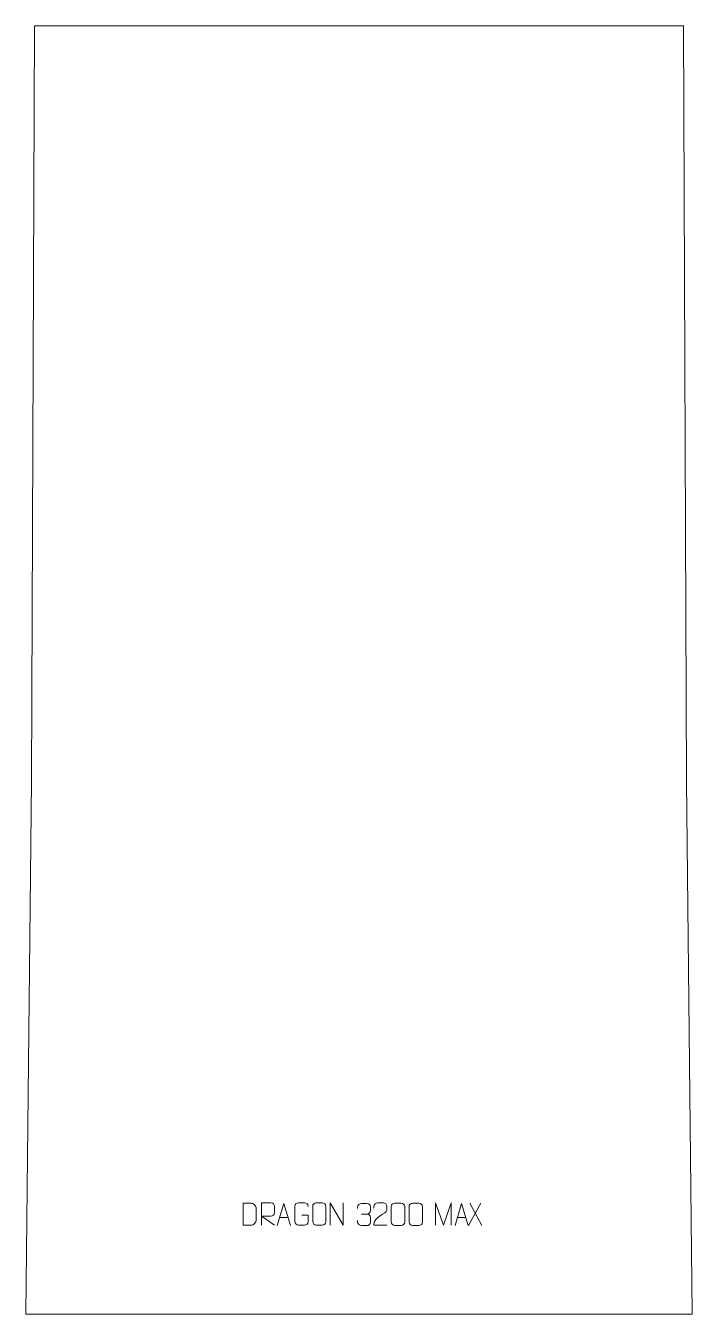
# Model space of a CAD drawing. Header units: millimetres. Extents: x -374 to 376, y -1103 to 347.
import ezdxf

# ---------------------------------------------------------------- set-up
doc = ezdxf.new("R2010")
doc.units = ezdxf.units.MM
doc.header["$MEASUREMENT"] = 0
doc.layers.add('layer 1', color=7, linetype='Continuous')

msp = doc.modelspace()

# ---------------------------------------------------------------- linework, layer by layer
at = {"layer": 'layer 1', "color": 242, "lineweight": 9}
msp.add_open_spline([(-367.3597, -502.5523), (-367.3597, -502.5523), (-364.1086, 347.4472), (-364.1086, 347.4472), (-364.1086, 347.4472), (-364.1086, 347.4472), (366.389, 347.4472), (366.389, 347.4472), (366.389, 347.4472), (366.389, 347.4472), (369.6402, -502.5523), (369.6402, -502.5523), (369.6402, -502.5523), (369.6402, -502.5523), (376.1405, -1102.5526), (376.1405, -1102.5526), (376.1405, -1102.5526), (376.1405, -1102.5526), (-373.859, -1102.5526), (-373.859, -1102.5526), (-373.859, -1102.5526), (-373.859, -1102.5526), (-367.3597, -502.5523), (-367.3597, -502.5523)], degree=3, knots=[0, 0, 0, 0, 0.142857143, 0.142857143, 0.142857143, 0.142857143, 0.285714286, 0.285714286, 0.285714286, 0.285714286, 0.428571429, 0.428571429, 0.428571429, 0.428571429, 0.571428571, 0.571428571, 0.571428571, 0.571428571, 0.714285714, 0.714285714, 0.714285714, 0.714285714, 1, 1, 1, 1], dxfattribs=at)
at = {"layer": 'layer 1', "color": 250, "lineweight": 9}
for points, knots in [([(-129.3251, -1002.3086), (-126.9933, -1002.3082), (-122.0431, -1002.3322), (-119.7116, -1002.3325), (-119.7116, -1002.3325), (-117.7866, -1002.4379), (-114.468, -998.8963), (-114.4792, -996.879), (-114.4792, -996.879), (-114.4796, -991.1089), (-114.4796, -988.9392), (-114.4792, -983.1699), (-114.4792, -983.1699), (-114.4835, -981.0318), (-117.858, -977.3717), (-120.0104, -977.3852), (-120.0104, -977.3852), (-122.3361, -977.3852), (-127.0604, -977.3852), (-129.3865, -977.3852), (-129.3865, -977.3852), (-129.3861, -983.1321), (-129.3248, -996.5613), (-129.3251, -1002.3086)], [0, 0, 0, 0, 0.142857143, 0.142857143, 0.142857143, 0.142857143, 0.285714286, 0.285714286, 0.285714286, 0.285714286, 0.428571429, 0.428571429, 0.428571429, 0.428571429, 0.571428571, 0.571428571, 0.571428571, 0.571428571, 0.714285714, 0.714285714, 0.714285714, 0.714285714, 1, 1, 1, 1]), ([(-108.6876, -1002.3236), (-108.6876, -1002.3236), (-108.6876, -977.3701), (-108.6876, -977.3701), (-108.6876, -977.3701), (-105.0928, -977.3701), (-101.4973, -977.3701), (-97.9021, -977.3701), (-97.9021, -977.3701), (-95.5768, -977.4078), (-94.0195, -978.8978), (-94.0236, -981.2642), (-94.0236, -981.2642), (-94.024, -983.2997), (-94.024, -986.3591), (-94.0236, -988.3951), (-94.0236, -988.3951), (-94.0301, -990.2706), (-95.8424, -992.2124), (-97.8519, -992.2315), (-97.8519, -992.2315), (-97.8519, -992.2315), (-108.6876, -992.2315), (-108.6876, -992.2315), (-108.6876, -992.2315), (-108.6876, -992.2315), (-94.0329, -1002.3236), (-94.0329, -1002.3236)], [0, 0, 0, 0, 0.125, 0.125, 0.125, 0.125, 0.25, 0.25, 0.25, 0.25, 0.375, 0.375, 0.375, 0.375, 0.5, 0.5, 0.5, 0.5, 0.625, 0.625, 0.625, 0.625, 0.75, 0.75, 0.75, 0.75, 1, 1, 1, 1]), ([(-90.8255, -1002.8658), (-90.8255, -1002.8658), (-83.4545, -977.9123), (-83.4545, -977.9123), (-83.4545, -977.9123), (-83.4545, -977.9123), (-75.8846, -1002.8658), (-75.8846, -1002.8658)], [0, 0, 0, 0, 0.333333333, 0.333333333, 0.333333333, 0.333333333, 1, 1, 1, 1]), ([(-63.2697, -991.2315), (-63.2697, -991.2315), (-56.1016, -991.2315), (-56.1016, -991.2315), (-56.1016, -991.2315), (-56.1016, -991.2315), (-56.1016, -998.3996), (-56.1016, -998.3996), (-56.1016, -998.3996), (-56.2413, -1000.723), (-57.9185, -1002.2026), (-60.0663, -1002.2134), (-60.0663, -1002.2134), (-62.3981, -1002.213), (-64.7301, -1002.213), (-67.0616, -1002.2134), (-67.0616, -1002.2134), (-68.9865, -1002.3188), (-70.9587, -1000.4343), (-70.9475, -998.417), (-70.9475, -998.417), (-70.9471, -992.6469), (-70.9471, -986.8772), (-70.9475, -981.1079), (-70.9475, -981.1079), (-70.9433, -978.9698), (-69.1965, -977.2506), (-67.0442, -977.264), (-67.0442, -977.264), (-64.7185, -977.264), (-62.3924, -977.264), (-60.0663, -977.264), (-60.0663, -977.264), (-58.1196, -977.2286), (-56.1282, -978.7201), (-56.1016, -981.1578)], [0, 0, 0, 0, 0.1, 0.1, 0.1, 0.1, 0.2, 0.2, 0.2, 0.2, 0.3, 0.3, 0.3, 0.3, 0.4, 0.4, 0.4, 0.4, 0.5, 0.5, 0.5, 0.5, 0.6, 0.6, 0.6, 0.6, 0.7, 0.7, 0.7, 0.7, 0.8, 0.8, 0.8, 0.8, 1, 1, 1, 1]), ([(-47.0442, -977.264), (-44.7185, -977.264), (-42.3924, -977.264), (-40.0663, -977.264), (-40.0663, -977.264), (-38.1197, -977.2284), (-36.1283, -978.72), (-36.1016, -981.1576), (-36.1016, -981.1576), (-36.102, -986.9045), (-36.102, -992.6518), (-36.1016, -998.3995), (-36.1016, -998.3995), (-36.2414, -1000.7229), (-37.9186, -1002.2025), (-40.0663, -1002.2133), (-40.0663, -1002.2133), (-42.3982, -1002.2129), (-44.7301, -1002.2129), (-47.0616, -1002.2133), (-47.0616, -1002.2133), (-48.9866, -1002.3187), (-50.9587, -1000.4342), (-50.9475, -998.4169), (-50.9475, -998.4169), (-50.9472, -992.6468), (-50.9472, -986.8771), (-50.9475, -981.1078), (-50.9475, -981.1078), (-50.9433, -978.9697), (-49.1966, -977.2505), (-47.0442, -977.264)], [0, 0, 0, 0, 0.111111111, 0.111111111, 0.111111111, 0.111111111, 0.222222222, 0.222222222, 0.222222222, 0.222222222, 0.333333333, 0.333333333, 0.333333333, 0.333333333, 0.444444444, 0.444444444, 0.444444444, 0.444444444, 0.555555556, 0.555555556, 0.555555556, 0.555555556, 0.666666667, 0.666666667, 0.666666667, 0.666666667, 0.777777778, 0.777777778, 0.777777778, 0.777777778, 1, 1, 1, 1]), ([(-31.2747, -1002.239), (-31.2747, -1002.239), (-31.2747, -977.2855), (-31.2747, -977.2855), (-31.2747, -977.2855), (-31.2747, -977.2855), (-16.6199, -1002.239), (-16.6199, -1002.239), (-16.6199, -1002.239), (-16.6199, -1002.239), (-16.6199, -977.2855), (-16.6199, -977.2855)], [0, 0, 0, 0, 0.25, 0.25, 0.25, 0.25, 0.5, 0.5, 0.5, 0.5, 1, 1, 1, 1]), ([(-0.6209, -983.5474), (-0.6209, -983.5474), (-0.6209, -981.6902), (-0.6209, -981.6902), (-0.6209, -981.6902), (-0.6352, -979.9483), (2.0293, -977.8302), (4.0884, -977.8529), (4.0884, -977.8529), (6.1525, -977.8529), (8.2165, -977.8529), (10.2802, -977.8529), (10.2802, -977.8529), (12.4747, -977.8441), (14.073, -979.6909), (14.1174, -981.603), (14.1174, -981.603), (14.117, -983.0381), (14.117, -984.4732), (14.1174, -985.9087), (14.1174, -985.9087), (14.0688, -987.5622), (12.4662, -989.7922), (10.2679, -989.7822), (10.2679, -989.7822), (12.4716, -989.7934), (14.0796, -991.5966), (14.1336, -993.6561), (14.1336, -993.6561), (14.1332, -995.4408), (14.1332, -997.2255), (14.1336, -999.0106), (14.1336, -999.0106), (14.1437, -1001.072), (12.0888, -1002.8351), (10.2679, -1002.827), (10.2679, -1002.827), (8.2026, -1002.8267), (6.1374, -1002.8267), (4.0718, -1002.827), (4.0718, -1002.827), (1.9032, -1002.8155), (-0.6278, -1000.4153), (-0.6464, -998.9535), (-0.6464, -998.9535), (-0.6464, -998.9535), (-0.6464, -997.0449), (-0.6464, -997.0449)], [0, 0, 0, 0, 0.076923077, 0.076923077, 0.076923077, 0.076923077, 0.153846154, 0.153846154, 0.153846154, 0.153846154, 0.230769231, 0.230769231, 0.230769231, 0.230769231, 0.307692308, 0.307692308, 0.307692308, 0.307692308, 0.384615385, 0.384615385, 0.384615385, 0.384615385, 0.461538462, 0.461538462, 0.461538462, 0.461538462, 0.538461538, 0.538461538, 0.538461538, 0.538461538, 0.615384615, 0.615384615, 0.615384615, 0.615384615, 0.692307692, 0.692307692, 0.692307692, 0.692307692, 0.769230769, 0.769230769, 0.769230769, 0.769230769, 0.846153846, 0.846153846, 0.846153846, 0.846153846, 1, 1, 1, 1]), ([(32.4602, -1002.2797), (27.5458, -1002.2794), (22.6314, -1002.2794), (17.7173, -1002.2797), (17.7173, -1002.2797), (17.7173, -992.3474), (32.3683, -989.7062), (32.4602, -985.3959), (32.4602, -985.3959), (32.4599, -983.9718), (32.4599, -982.5481), (32.4602, -981.1248), (32.4602, -981.1248), (32.4433, -979.0477), (30.3205, -977.3229), (28.6495, -977.3056), (28.6495, -977.3056), (26.5763, -977.306), (24.5034, -977.306), (22.431, -977.3056), (22.431, -977.3056), (20.6089, -977.2891), (17.7842, -979.0812), (17.7173, -981.1748), (17.7173, -981.1748), (17.7173, -981.1748), (17.7173, -983.2296), (17.7173, -983.2296)], [0, 0, 0, 0, 0.125, 0.125, 0.125, 0.125, 0.25, 0.25, 0.25, 0.25, 0.375, 0.375, 0.375, 0.375, 0.5, 0.5, 0.5, 0.5, 0.625, 0.625, 0.625, 0.625, 0.75, 0.75, 0.75, 0.75, 1, 1, 1, 1]), ([(41.4339, -977.6483), (43.8, -977.6483), (46.1665, -977.6483), (48.533, -977.6483), (48.533, -977.6483), (50.5135, -977.6127), (52.5395, -979.107), (52.5666, -981.5491), (52.5666, -981.5491), (52.5662, -987.3065), (52.5662, -993.0643), (52.5666, -998.8225), (52.5666, -998.8225), (52.4245, -1001.1501), (50.7181, -1002.6324), (48.533, -1002.6432), (48.533, -1002.6432), (46.1606, -1002.6428), (43.7882, -1002.6428), (41.4162, -1002.6432), (41.4162, -1002.6432), (39.4577, -1002.7488), (37.4513, -1000.8609), (37.4627, -998.8399), (37.4627, -998.8399), (37.4631, -993.0593), (37.4631, -987.279), (37.4627, -981.4992), (37.4627, -981.4992), (37.467, -979.3572), (39.2441, -977.6347), (41.4339, -977.6483)], [0, 0, 0, 0, 0.111111111, 0.111111111, 0.111111111, 0.111111111, 0.222222222, 0.222222222, 0.222222222, 0.222222222, 0.333333333, 0.333333333, 0.333333333, 0.333333333, 0.444444444, 0.444444444, 0.444444444, 0.444444444, 0.555555556, 0.555555556, 0.555555556, 0.555555556, 0.666666667, 0.666666667, 0.666666667, 0.666666667, 0.777777778, 0.777777778, 0.777777778, 0.777777778, 1, 1, 1, 1]), ([(61.4339, -977.6483), (63.8, -977.6483), (66.1665, -977.6483), (68.533, -977.6483), (68.533, -977.6483), (70.5135, -977.6127), (72.5395, -979.107), (72.5666, -981.5491), (72.5666, -981.5491), (72.5662, -987.3065), (72.5662, -993.0643), (72.5666, -998.8225), (72.5666, -998.8225), (72.4245, -1001.1501), (70.7181, -1002.6324), (68.533, -1002.6432), (68.533, -1002.6432), (66.1606, -1002.6428), (63.7882, -1002.6428), (61.4162, -1002.6432), (61.4162, -1002.6432), (59.4577, -1002.7488), (57.4513, -1000.8609), (57.4627, -998.8399), (57.4627, -998.8399), (57.4631, -993.0593), (57.4631, -987.279), (57.4627, -981.4992), (57.4627, -981.4992), (57.467, -979.3572), (59.2441, -977.6347), (61.4339, -977.6483)], [0, 0, 0, 0, 0.111111111, 0.111111111, 0.111111111, 0.111111111, 0.222222222, 0.222222222, 0.222222222, 0.222222222, 0.333333333, 0.333333333, 0.333333333, 0.333333333, 0.444444444, 0.444444444, 0.444444444, 0.444444444, 0.555555556, 0.555555556, 0.555555556, 0.555555556, 0.666666667, 0.666666667, 0.666666667, 0.666666667, 0.777777778, 0.777777778, 0.777777778, 0.777777778, 1, 1, 1, 1]), ([(87.2102, -1002.2412), (87.2102, -1002.2412), (87.2102, -977.2833), (87.2102, -977.2833), (87.2102, -977.2833), (87.2102, -977.2833), (96.1353, -1002.2412), (96.1353, -1002.2412), (96.1353, -1002.2412), (96.1353, -1002.2412), (104.8952, -977.2838), (104.8952, -977.2838), (104.8952, -977.2838), (104.8952, -977.2838), (104.8952, -1002.2412), (104.8952, -1002.2412)], [0, 0, 0, 0, 0.2, 0.2, 0.2, 0.2, 0.4, 0.4, 0.4, 0.4, 0.6, 0.6, 0.6, 0.6, 1, 1, 1, 1]), ([(109.1745, -1002.8658), (109.1745, -1002.8658), (116.5455, -977.9123), (116.5455, -977.9123), (116.5455, -977.9123), (116.5455, -977.9123), (124.1154, -1002.8658), (124.1154, -1002.8658)], [0, 0, 0, 0, 0.333333333, 0.333333333, 0.333333333, 0.333333333, 1, 1, 1, 1])]:
    msp.add_open_spline(points, degree=3, knots=knots, dxfattribs=at)
for points in [[(138.0633, -977.6744), (138.0633, -977.6744), (124.3227, -1002.5702), (124.3227, -1002.5702)], [(125.7773, -977.6744), (125.7773, -977.6744), (139.5179, -1002.6279), (139.5179, -1002.6279)], [(-88.1029, -993.6164), (-88.1029, -993.6164), (-78.6072, -993.6164), (-78.6072, -993.6164)], [(4.0888, -989.7926), (4.0888, -989.7926), (10.2852, -989.7926), (10.2852, -989.7926)], [(111.8971, -993.6164), (111.8971, -993.6164), (121.3928, -993.6164), (121.3928, -993.6164)]]:
    msp.add_open_spline(points, degree=3, dxfattribs=at)

doc.saveas('drawing.dxf')
